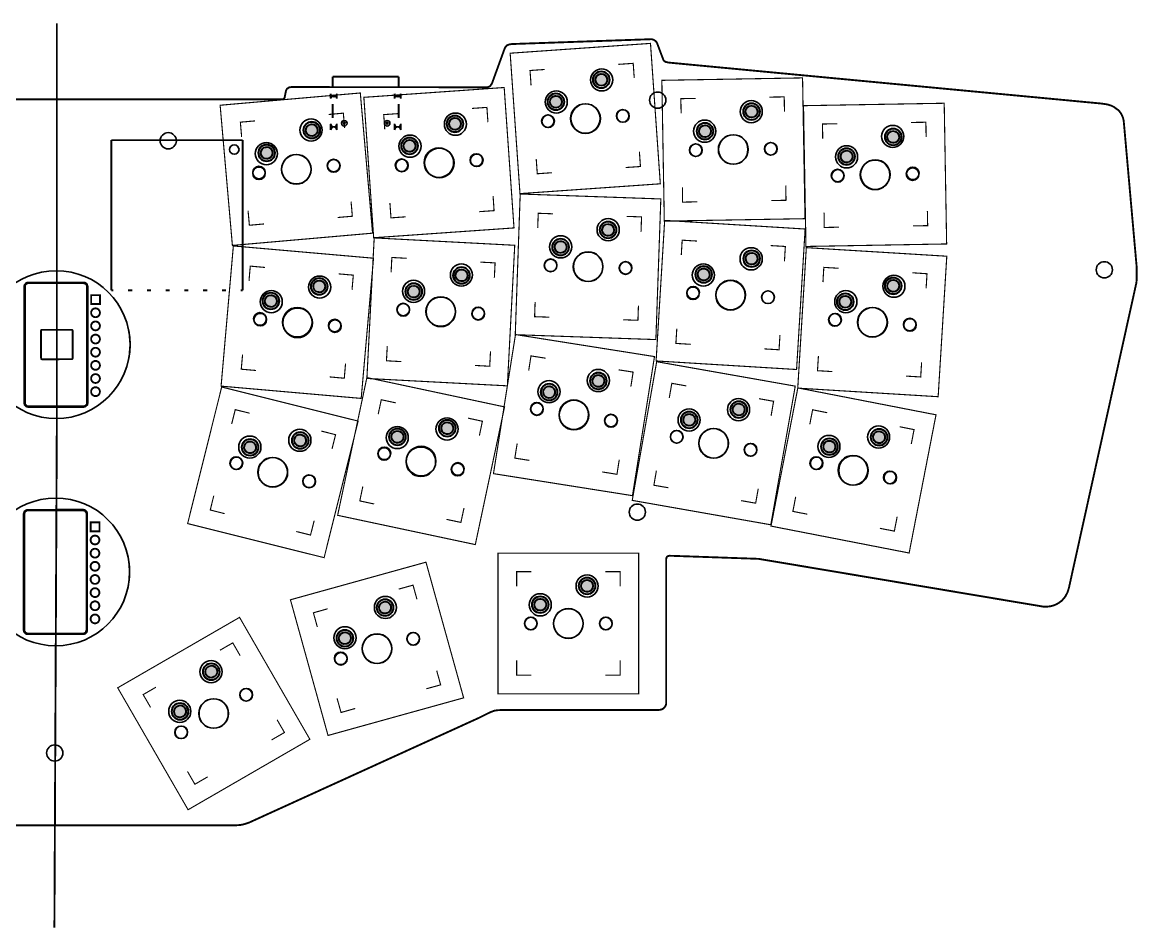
# Model space of a CAD drawing. Header units: millimetres. Extents: x 3 to 296, y 2 to 125.
# Drawn here: x 145.4 to 296.4, y 2 to 124.7 of the extents above; entities that cross this region are included whole.
import ezdxf

# ---------------------------------------------------------------- set-up
doc = ezdxf.new("R2010")
doc.units = ezdxf.units.MM
for name, color, linetype, true_color in [('BoardOutLine', 7, 'Continuous', 0xff00ff), ('BottomSolderMaskLayer', 7, 'Continuous', 0xaa00ff), ('Document', 7, 'Continuous', 0xffffff), ('Multi-Layer', 7, 'Continuous', 0xc0c0c0), ('TopSilkLayer', 7, 'Continuous', 0xffcc00), ('TopSolderMaskLayer', 7, 'Continuous', 0x800080)]:
    doc.layers.add(name, color=color, linetype=linetype, true_color=true_color)

msp = doc.modelspace()

# ---------------------------------------------------------------- hatches: boundary and pattern name
at = {"layer": 'BottomSolderMaskLayer'}
for points in [[(222.64, 116.88, 1), (224.95, 116.88, 1)], [(216.49, 113.9, 1), (218.79, 113.9, 1)], [(242.98, 112.57, 1), (245.28, 112.57, 1)], [(202.83, 110.91, 1), (205.13, 110.91, 1)], [(183.44, 110.06, 1), (185.74, 110.06, 1)], [(236.68, 109.92, 1), (238.98, 109.92, 1)], [(262.16, 109.14, 1), (264.46, 109.14, 1)], [(196.67, 107.93, 1), (198.98, 107.93, 1)], [(177.33, 106.97, 1), (179.63, 106.97, 1)], [(255.85, 106.49, 1), (258.16, 106.49, 1)], [(223.56, 96.56, 1), (225.86, 96.56, 1)], [(217.13, 94.24, 1), (219.43, 94.24, 1)], [(243, 92.67, 1), (245.3, 92.67, 1)], [(203.71, 90.41, 1), (206.01, 90.41, 1)], [(236.5, 90.53, 1), (238.8, 90.53, 1)], [(184.45, 88.91, 1), (186.75, 88.91, 1)], [(197.23, 88.21, 1), (199.54, 88.21, 1)], [(262.17, 88.99, 1), (264.47, 88.99, 1)], [(177.9, 86.94, 1), (180.2, 86.94, 1)], [(255.68, 86.84, 1), (257.98, 86.84, 1)], [(222.24, 76.12, 1), (224.55, 76.12, 1)], [(215.57, 74.61, 1), (217.88, 74.61, 1)], [(241.25, 72.25, 1), (243.55, 72.25, 1)], [(234.55, 70.85, 1), (236.85, 70.85, 1)], [(195.04, 68.55, 1), (197.34, 68.55, 1)], [(201.78, 69.72, 1), (204.08, 69.72, 1)], [(260.25, 68.51, 1), (262.55, 68.51, 1)], [(175.09, 67.14, 1), (177.39, 67.14, 1)], [(181.87, 68.07, 1), (184.17, 68.07, 1)], [(253.53, 67.23, 1), (255.83, 67.23, 1)], [(220.72, 48.39, 1), (223.02, 48.39, 1)], [(214.37, 45.85, 1), (216.67, 45.85, 1)], [(193.36, 45.45, 1), (195.66, 45.45, 1)], [(187.92, 41.31, 1), (190.22, 41.31, 1)], [(169.83, 36.78, 1), (172.13, 36.78, 1)], [(165.6, 31.41, 1), (167.9, 31.41, 1)]]:
    msp.add_hatch(color=256, dxfattribs=at).paths.add_polyline_path(points)
at = {"layer": 'Multi-Layer'}
for points in [[(222.69, 116.88, 1), (224.89, 116.88, 1)], [(216.54, 113.9, 1), (218.74, 113.9, 1)], [(243.03, 112.57, 1), (245.23, 112.57, 1)], [(202.88, 110.91, 1), (205.08, 110.91, 1)], [(183.49, 110.06, 1), (185.69, 110.06, 1)], [(236.73, 109.92, 1), (238.93, 109.92, 1)], [(196.73, 107.93, 1), (198.93, 107.93, 1)], [(262.21, 109.14, 1), (264.41, 109.14, 1)], [(177.38, 106.97, 1), (179.58, 106.97, 1)], [(255.9, 106.49, 1), (258.1, 106.49, 1)], [(223.61, 96.56, 1), (225.81, 96.56, 1)], [(217.18, 94.24, 1), (219.38, 94.24, 1)], [(243.05, 92.67, 1), (245.25, 92.67, 1)], [(203.76, 90.41, 1), (205.96, 90.41, 1)], [(236.55, 90.53, 1), (238.75, 90.53, 1)], [(184.5, 88.91, 1), (186.7, 88.91, 1)], [(197.29, 88.21, 1), (199.49, 88.21, 1)], [(262.22, 88.99, 1), (264.42, 88.99, 1)], [(177.95, 86.94, 1), (180.15, 86.94, 1)], [(255.73, 86.84, 1), (257.93, 86.84, 1)], [(222.29, 76.12, 1), (224.49, 76.12, 1)], [(215.63, 74.61, 1), (217.83, 74.61, 1)], [(241.3, 72.25, 1), (243.5, 72.25, 1)], [(234.6, 70.85, 1), (236.8, 70.85, 1)], [(195.09, 68.55, 1), (197.29, 68.55, 1)], [(201.83, 69.72, 1), (204.03, 69.72, 1)], [(260.3, 68.51, 1), (262.5, 68.51, 1)], [(175.14, 67.14, 1), (177.34, 67.14, 1)], [(181.92, 68.07, 1), (184.12, 68.07, 1)], [(253.58, 67.23, 1), (255.78, 67.23, 1)], [(220.77, 48.39, 1), (222.97, 48.39, 1)], [(214.42, 45.85, 1), (216.62, 45.85, 1)], [(193.41, 45.45, 1), (195.61, 45.45, 1)], [(187.97, 41.31, 1), (190.17, 41.31, 1)], [(169.88, 36.78, 1), (172.08, 36.78, 1)], [(165.65, 31.41, 1), (167.85, 31.41, 1)]]:
    msp.add_hatch(color=256, dxfattribs=at).paths.add_polyline_path(points)
at = {"layer": 'TopSolderMaskLayer'}
for points in [[(222.64, 116.88, 1), (224.95, 116.88, 1)], [(216.49, 113.9, 1), (218.79, 113.9, 1)], [(242.98, 112.57, 1), (245.28, 112.57, 1)], [(202.83, 110.91, 1), (205.13, 110.91, 1)], [(183.44, 110.06, 1), (185.74, 110.06, 1)], [(236.68, 109.92, 1), (238.98, 109.92, 1)], [(262.16, 109.14, 1), (264.46, 109.14, 1)], [(196.67, 107.93, 1), (198.98, 107.93, 1)], [(177.33, 106.97, 1), (179.63, 106.97, 1)], [(255.85, 106.49, 1), (258.16, 106.49, 1)], [(223.56, 96.56, 1), (225.86, 96.56, 1)], [(217.13, 94.24, 1), (219.43, 94.24, 1)], [(243, 92.67, 1), (245.3, 92.67, 1)], [(203.71, 90.41, 1), (206.01, 90.41, 1)], [(236.5, 90.53, 1), (238.8, 90.53, 1)], [(184.45, 88.91, 1), (186.75, 88.91, 1)], [(197.23, 88.21, 1), (199.54, 88.21, 1)], [(262.17, 88.99, 1), (264.47, 88.99, 1)], [(177.9, 86.94, 1), (180.2, 86.94, 1)], [(255.68, 86.84, 1), (257.98, 86.84, 1)], [(222.24, 76.12, 1), (224.55, 76.12, 1)], [(215.57, 74.61, 1), (217.88, 74.61, 1)], [(241.25, 72.25, 1), (243.55, 72.25, 1)], [(234.55, 70.85, 1), (236.85, 70.85, 1)], [(195.04, 68.55, 1), (197.34, 68.55, 1)], [(201.78, 69.72, 1), (204.08, 69.72, 1)], [(260.25, 68.51, 1), (262.55, 68.51, 1)], [(175.09, 67.14, 1), (177.39, 67.14, 1)], [(181.87, 68.07, 1), (184.17, 68.07, 1)], [(253.53, 67.23, 1), (255.83, 67.23, 1)], [(220.72, 48.39, 1), (223.02, 48.39, 1)], [(214.37, 45.85, 1), (216.67, 45.85, 1)], [(193.36, 45.45, 1), (195.66, 45.45, 1)], [(187.92, 41.31, 1), (190.22, 41.31, 1)], [(169.83, 36.78, 1), (172.13, 36.78, 1)], [(165.6, 31.41, 1), (167.9, 31.41, 1)]]:
    msp.add_hatch(color=256, dxfattribs=at).paths.add_polyline_path(points)

# ---------------------------------------------------------------- linework, layer by layer
at = {"layer": 'BoardOutLine', "const_width": 0.254}
msp.add_lwpolyline([(125.06, 15.99), (174.42, 16), (174.94, 16.04), (175.51, 16.16), (176.14, 16.38), (207.15, 30.5), (208.73, 31.28), (209.3, 31.5), (209.77, 31.57), (210.38, 31.6), (231.59, 31.6), (231.93, 31.66), (232.19, 31.79), (232.39, 32), (232.53, 32.25), (232.58, 32.49), (232.57, 51.99), (232.62, 52.23), (232.69, 52.33), (232.79, 52.41), (233.02, 52.47), (245.08, 52.05), (283.6, 45.59), (284.08, 45.57), (284.53, 45.62), (284.96, 45.72), (285.37, 45.88), (285.74, 46.09), (286.08, 46.34), (286.38, 46.65), (286.64, 46.99), (286.64, 46.99), (286.91, 47.51), (287.1, 48.1), (296.22, 89.31), (296.27, 89.69), (296.29, 91.42), (294.52, 111.37), (294.41, 111.78), (294.25, 112.15), (294.05, 112.48), (293.8, 112.76), (293.18, 113.21), (292.83, 113.38), (292.31, 113.54), (291.59, 113.65), (232.93, 119.2), (232.46, 119.3), (232.22, 119.51), (231.32, 121.89), (231.17, 122.09), (230.97, 122.24), (230.63, 122.37), (211.66, 121.71), (211.29, 121.65), (210.97, 121.5), (210.74, 121.2), (208.98, 116.36), (208.71, 115.99), (208.39, 115.86), (181.83, 115.89), (181.52, 115.85), (181.21, 115.63), (181.1, 115.4), (180.9, 114.4), (180.73, 114.24), (180.5, 114.22), (118.98, 114.22)], dxfattribs=at)
at = {"layer": 'BottomSolderMaskLayer'}
for points in [[(223.7, 117.67), (223.78, 117.68)], [(223.81, 116.08), (223.89, 116.09)], [(217.54, 114.69), (217.62, 114.7)], [(244.08, 113.36), (244.16, 113.36)], [(217.65, 113.1), (217.73, 113.11)], [(244.11, 111.77), (244.19, 111.77)], [(184.48, 110.85), (184.56, 110.86)], [(203.89, 111.7), (203.97, 111.71)], [(237.77, 110.71), (237.85, 110.71)], [(184.62, 109.26), (184.7, 109.27)], [(204, 110.11), (204.08, 110.12)], [(237.8, 109.12), (237.88, 109.12)], [(263.26, 109.93), (263.34, 109.94)], [(178.37, 107.76), (178.45, 107.77)], [(197.73, 108.73), (197.81, 108.73)], [(256.95, 107.28), (257.03, 107.28)], [(263.28, 108.34), (263.36, 108.34)], [(178.51, 106.18), (178.59, 106.18)], [(197.84, 107.13), (197.92, 107.14)], [(256.98, 105.69), (257.06, 105.69)], [(224.7, 97.35), (224.78, 97.35)], [(224.64, 95.76), (224.72, 95.76)], [(218.27, 95.04), (218.35, 95.03)], [(218.21, 93.44), (218.29, 93.44)], [(244.15, 93.47), (244.23, 93.47)], [(204.86, 91.21), (204.94, 91.21)], [(237.66, 91.32), (237.74, 91.32)], [(244.06, 91.88), (244.14, 91.87)], [(185.63, 89.71), (185.71, 89.7)], [(204.78, 89.62), (204.86, 89.61)], [(237.56, 89.73), (237.64, 89.73)], [(263.33, 89.79), (263.41, 89.78)], [(179.08, 87.73), (179.16, 87.73)], [(185.49, 88.12), (185.57, 88.12)], [(198.39, 89.01), (198.47, 89)], [(256.84, 87.64), (256.92, 87.64)], [(263.23, 88.2), (263.31, 88.19)], [(178.94, 86.15), (179.02, 86.14)], [(198.3, 87.41), (198.38, 87.41)], [(256.74, 86.05), (256.82, 86.04)], [(223.48, 76.92), (223.56, 76.9)], [(216.81, 75.4), (216.89, 75.39)], [(223.23, 75.34), (223.31, 75.33)], [(216.56, 73.82), (216.64, 73.81)], [(242.5, 73.05), (242.58, 73.03)], [(235.8, 71.65), (235.88, 71.63)], [(242.22, 71.47), (242.3, 71.46)], [(203.06, 70.51), (203.14, 70.49)], [(235.53, 70.08), (235.6, 70.06)], [(183.17, 68.85), (183.25, 68.83)], [(196.32, 69.34), (196.4, 69.33)], [(202.73, 68.95), (202.8, 68.93)], [(254.8, 68.02), (254.87, 68)], [(261.51, 69.3), (261.59, 69.29)], [(176.4, 67.92), (176.47, 67.9)], [(182.79, 67.3), (182.86, 67.29)], [(195.99, 67.78), (196.06, 67.77)], [(254.49, 66.45), (254.57, 66.44)], [(261.21, 67.73), (261.29, 67.72)], [(176.01, 66.38), (176.09, 66.36)], [(221.83, 49.18), (221.91, 49.18)], [(221.83, 47.59), (221.91, 47.59)], [(194.26, 46.21), (194.34, 46.23)], [(215.48, 46.64), (215.56, 46.64)], [(194.69, 44.67), (194.76, 44.69)], [(215.48, 45.05), (215.56, 45.05)], [(188.82, 42.07), (188.9, 42.09)], [(189.25, 40.53), (189.32, 40.55)], [(170.55, 37.46), (170.62, 37.5)], [(171.35, 36.07), (171.42, 36.11)], [(166.32, 32.08), (166.39, 32.12)], [(167.12, 30.7), (167.19, 30.74)]]:
    msp.add_lwpolyline(points, close=True, dxfattribs=at)
for centre in [(223.79, 116.88), (217.64, 113.9), (244.13, 112.57), (203.98, 110.91), (184.59, 110.06), (237.83, 109.92), (263.31, 109.14), (197.83, 107.93), (178.48, 106.97), (257, 106.49), (224.71, 96.56), (218.28, 94.24), (244.15, 92.67), (204.86, 90.41), (237.65, 90.53), (185.6, 88.91), (198.39, 88.21), (263.32, 88.99), (179.05, 86.94), (256.83, 86.84), (223.39, 76.12), (216.73, 74.61), (242.4, 72.25), (235.7, 70.85), (196.19, 68.55), (202.93, 69.72), (261.4, 68.51), (176.24, 67.14), (183.02, 68.07), (254.68, 67.23), (221.87, 48.39), (215.52, 45.85), (194.51, 45.45), (189.07, 41.31), (170.98, 36.78), (166.75, 31.41)]:
    msp.add_circle(centre, 1.15, dxfattribs=at)
for centre, start, end in [((223.76, 116.88), 454, 274), ((223.83, 116.88), 274, 454), ((217.6, 113.9), 454, 274), ((217.68, 113.9), 274, 454), ((244.09, 112.57), 451, 271), ((244.17, 112.57), 271, 451), ((184.55, 110.05), 455, 275), ((184.63, 110.06), 275, 455), ((203.94, 110.91), 454, 274), ((204.02, 110.91), 274, 454), ((237.79, 109.91), 451, 271), ((237.87, 109.92), 271, 451), ((263.27, 109.14), 451, 271), ((263.35, 109.14), 271, 451), ((178.44, 106.97), 455, 275), ((178.52, 106.98), 275, 455), ((197.79, 107.93), 454, 274), ((197.87, 107.94), 274, 454), ((256.96, 106.49), 451, 271), ((257.04, 106.49), 271, 451), ((224.67, 96.56), 448, 268), ((224.75, 96.55), 268, 448), ((218.24, 94.24), 448, 268), ((218.32, 94.24), 268, 448), ((244.11, 92.68), 446.5, 266.5), ((244.19, 92.67), 266.5, 446.5), ((204.82, 90.41), 447, 267), ((204.9, 90.41), 267, 447), ((237.61, 90.53), 446.5, 266.5), ((237.69, 90.52), 266.5, 446.5), ((185.56, 88.92), 445, 265), ((185.64, 88.91), 265, 445), ((263.28, 88.99), 446.5, 266.5), ((263.36, 88.99), 266.5, 446.5), ((179.01, 86.94), 445, 265), ((179.09, 86.93), 265, 445), ((198.35, 88.21), 447, 267), ((198.43, 88.21), 267, 447), ((256.79, 86.84), 446.5, 266.5), ((256.87, 86.84), 266.5, 446.5), ((223.36, 76.13), 441, 261), ((223.43, 76.12), 261, 441), ((216.69, 74.61), 441, 261), ((216.77, 74.6), 261, 441), ((242.36, 72.26), 440, 260), ((242.44, 72.25), 260, 440), ((235.66, 70.86), 440, 260), ((235.74, 70.85), 260, 440), ((202.89, 69.73), 438, 258), ((202.97, 69.71), 258, 438), ((182.98, 68.08), 436, 256), ((183.06, 68.06), 256, 436), ((196.15, 68.56), 438, 258), ((196.23, 68.55), 258, 438), ((254.64, 67.24), 439, 259), ((254.72, 67.22), 259, 439), ((261.36, 68.52), 439, 259), ((261.44, 68.5), 259, 439), ((176.2, 67.15), 436, 256), ((176.28, 67.13), 256, 436), ((221.83, 48.39), 450, 270), ((221.91, 48.39), 270, 450), ((194.47, 45.44), 465.5, 285.5), ((194.55, 45.46), 285.5, 465.5), ((215.48, 45.85), 450, 270), ((215.56, 45.85), 270, 450), ((189.03, 41.3), 465.5, 285.5), ((189.11, 41.32), 285.5, 465.5), ((170.95, 36.76), 480, 300), ((171.02, 36.8), 300, 480), ((166.72, 31.39), 480, 300), ((166.79, 31.43), 300, 480)]:
    msp.add_arc(centre, 0.798, start, end, dxfattribs=at)
at = {"layer": 'Document', "const_width": 0.15}
for points in [[(211.45, 120.47), (230.45, 121.8), (231.78, 102.8), (212.78, 101.47), (211.45, 120.47)], [(231.99, 116.8), (251.04, 117.13), (251.37, 98.08), (232.32, 97.75), (231.99, 116.8)], [(172.18, 113.43), (191.16, 115.09), (192.82, 96.12), (173.84, 94.46), (172.18, 113.43)], [(191.64, 114.5), (210.64, 115.83), (211.97, 96.83), (192.97, 95.5), (191.64, 114.5)], [(251.17, 113.37), (270.22, 113.7), (270.55, 94.66), (251.5, 94.32), (251.17, 113.37)], [(212.81, 101.42), (231.85, 100.75), (231.18, 81.72), (212.14, 82.38), (212.81, 101.42)], [(232.37, 97.85), (251.39, 96.68), (250.23, 77.67), (231.21, 78.83), (232.37, 97.85)], [(193.04, 95.48), (212.07, 94.48), (211.07, 75.46), (192.05, 76.46), (193.04, 95.48)], [(173.97, 94.39), (192.95, 92.73), (191.28, 73.76), (172.31, 75.42), (173.97, 94.39)], [(251.55, 94.16), (270.57, 93), (269.4, 73.99), (250.39, 75.15), (251.55, 94.16)], [(212.17, 82.4), (230.99, 79.42), (228.01, 60.6), (209.19, 63.58), (212.17, 82.4)], [(231.29, 78.73), (250.05, 75.42), (246.74, 56.66), (227.98, 59.96), (231.29, 78.73)], [(192.05, 76.58), (210.69, 72.61), (206.73, 53.98), (188.09, 57.94), (192.05, 76.58)], [(172.39, 75.3), (190.87, 70.69), (186.26, 52.21), (167.78, 56.82), (172.39, 75.3)], [(250.4, 75.18), (269.11, 71.54), (265.47, 52.84), (246.77, 56.48), (250.4, 75.18)], [(209.8, 52.83), (228.85, 52.83), (228.85, 33.78), (209.8, 33.78), (209.8, 52.83)], [(181.7, 46.51), (200.05, 51.6), (205.15, 33.24), (186.79, 28.15), (181.7, 46.51)], [(158.31, 34.6), (174.81, 44.13), (184.33, 27.63), (167.84, 18.1), (158.31, 34.6)]]:
    msp.add_lwpolyline(points, close=True, dxfattribs=at)
for points in [[(216.14, 118.27), (214.14, 118.13), (214.28, 116.13)], [(226.11, 118.96), (228.11, 119.1), (228.25, 117.11)], [(236.56, 114.35), (234.56, 114.32), (234.6, 112.32)], [(246.56, 114.53), (248.56, 114.56), (248.59, 112.56)], [(186.87, 112.18), (188.86, 112.36), (189.04, 110.37)], [(196.33, 112.3), (194.33, 112.16), (194.47, 110.16)], [(206.3, 113), (208.3, 113.14), (208.44, 111.14)], [(176.91, 111.31), (174.92, 111.14), (175.09, 109.15)], [(255.74, 110.92), (253.74, 110.89), (253.77, 108.89)], [(265.74, 111.1), (267.74, 111.13), (267.77, 109.13)], [(214.98, 106.16), (215.12, 104.16), (217.12, 104.3)], [(227.09, 105), (229.09, 105.14), (228.95, 107.13)], [(207.28, 99.03), (209.27, 99.17), (209.14, 101.16)], [(234.77, 102.32), (234.8, 100.32), (236.8, 100.36)], [(246.8, 100.53), (248.8, 100.57), (248.77, 102.57)], [(188.09, 98.24), (190.08, 98.41), (189.91, 100.4)], [(195.17, 100.19), (195.31, 98.19), (197.3, 98.33)], [(175.96, 99.18), (176.14, 97.19), (178.13, 97.37)], [(217.24, 98.74), (215.25, 98.81), (215.18, 96.81)], [(227.24, 98.39), (229.24, 98.32), (229.17, 96.32)], [(253.95, 98.89), (253.98, 96.89), (255.98, 96.93)], [(265.98, 97.1), (267.98, 97.14), (267.94, 99.14)], [(236.74, 95.05), (234.74, 95.17), (234.62, 93.18)], [(246.72, 94.44), (248.71, 94.32), (248.59, 92.32)], [(197.43, 92.72), (195.43, 92.83), (195.33, 90.83)], [(207.42, 92.2), (209.41, 92.1), (209.31, 90.1)], [(178.26, 91.48), (176.26, 91.66), (176.09, 89.67)], [(188.22, 90.61), (190.21, 90.44), (190.04, 88.45)], [(255.91, 91.37), (253.92, 91.49), (253.8, 89.49)], [(265.9, 90.76), (267.89, 90.63), (267.77, 88.64)], [(214.83, 86.81), (214.76, 84.82), (216.76, 84.75)], [(226.75, 84.4), (228.75, 84.33), (228.82, 86.33)], [(234.01, 83.19), (233.89, 81.2), (235.88, 81.08)], [(245.86, 80.46), (247.86, 80.34), (247.98, 82.34)], [(194.81, 80.84), (194.7, 78.85), (196.7, 78.74)], [(206.68, 78.22), (208.68, 78.11), (208.79, 80.11)], [(175.22, 79.7), (175.04, 77.71), (177.04, 77.54)], [(187, 76.67), (188.99, 76.49), (189.16, 78.48)], [(216.25, 79.2), (214.27, 79.51), (213.96, 77.53)], [(253.19, 79.51), (253.06, 77.51), (255.06, 77.39)], [(265.04, 76.78), (267.04, 76.66), (267.16, 78.66)], [(226.12, 77.63), (228.1, 77.32), (227.79, 75.34)], [(235.31, 75.45), (233.34, 75.8), (232.99, 73.83)], [(195.96, 73.16), (194, 73.58), (193.58, 71.62)], [(245.15, 73.72), (247.12, 73.37), (246.78, 71.4)], [(176.17, 71.76), (174.23, 72.24), (173.74, 70.3)], [(205.74, 71.09), (207.69, 70.67), (207.28, 68.71)], [(254.37, 71.83), (252.4, 72.22), (252.02, 70.25)], [(264.18, 69.93), (266.14, 69.54), (265.76, 67.58)], [(185.87, 69.34), (187.81, 68.85), (187.33, 66.91)], [(212.4, 67.66), (212.08, 65.68), (214.06, 65.37)], [(223.93, 63.81), (225.91, 63.49), (226.22, 65.47)], [(231.25, 63.98), (230.91, 62.01), (232.87, 61.67)], [(171.32, 60.6), (170.84, 58.66), (172.78, 58.17)], [(191.5, 61.84), (191.09, 59.89), (193.04, 59.47)], [(242.72, 59.93), (244.69, 59.58), (245.04, 61.55)], [(250.11, 60.44), (249.73, 58.47), (251.69, 58.09)], [(202.83, 57.39), (204.78, 56.98), (205.2, 58.93)], [(261.51, 56.18), (263.47, 55.8), (263.85, 57.76)], [(182.48, 55.75), (184.42, 55.27), (184.91, 57.21)], [(214.33, 50.31), (212.33, 50.31), (212.33, 48.31)], [(224.33, 50.31), (226.33, 50.31), (226.33, 48.31)], [(196.37, 47.96), (198.3, 48.49), (198.83, 46.57)], [(186.73, 45.29), (184.81, 44.75), (185.34, 42.83)], [(172.15, 39.68), (173.89, 40.68), (174.89, 38.95)], [(212.33, 38.31), (212.33, 36.31), (214.33, 36.31)], [(224.33, 36.31), (226.33, 36.31), (226.33, 38.31)], [(200.11, 34.47), (202.04, 35), (201.5, 36.93)], [(163.49, 34.68), (161.76, 33.68), (162.76, 31.95)], [(188.01, 33.19), (188.55, 31.26), (190.47, 31.8)], [(179.15, 27.55), (180.89, 28.55), (179.89, 30.28)], [(167.76, 23.28), (168.76, 21.55), (170.49, 22.55)]]:
    msp.add_lwpolyline(points, dxfattribs=at)
at = {"layer": 'Multi-Layer'}
for points in [[(223.7, 117.64), (223.78, 117.64)], [(223.81, 116.11), (223.89, 116.12)], [(217.55, 114.66), (217.62, 114.66)], [(244.08, 113.33), (244.16, 113.33)], [(217.65, 113.14), (217.73, 113.14)], [(244.11, 111.8), (244.18, 111.8)], [(184.48, 110.81), (184.56, 110.82)], [(203.89, 111.67), (203.97, 111.67)], [(237.78, 110.68), (237.85, 110.68)], [(184.62, 109.29), (184.69, 109.3)], [(204, 110.15), (204.07, 110.15)], [(237.8, 109.15), (237.88, 109.15)], [(263.26, 109.9), (263.33, 109.9)], [(178.38, 107.73), (178.45, 107.74)], [(197.73, 108.69), (197.81, 108.7)], [(256.95, 107.25), (257.03, 107.25)], [(263.28, 108.37), (263.36, 108.38)], [(178.51, 106.21), (178.59, 106.22)], [(197.84, 107.17), (197.92, 107.17)], [(256.98, 105.72), (257.06, 105.72)], [(224.7, 97.32), (224.78, 97.32)], [(224.65, 95.79), (224.72, 95.79)], [(218.27, 95), (218.34, 95)], [(218.21, 93.48), (218.29, 93.48)], [(244.15, 93.44), (244.23, 93.43)], [(204.86, 91.17), (204.94, 91.17)], [(237.66, 91.29), (237.74, 91.28)], [(244.06, 91.91), (244.14, 91.91)], [(185.63, 89.68), (185.7, 89.67)], [(204.78, 89.65), (204.86, 89.65)], [(237.57, 89.77), (237.64, 89.76)], [(263.33, 89.75), (263.41, 89.75)], [(179.08, 87.7), (179.16, 87.69)], [(185.5, 88.16), (185.57, 88.15)], [(198.39, 88.97), (198.46, 88.97)], [(256.84, 87.61), (256.91, 87.6)], [(263.24, 88.23), (263.31, 88.23)], [(178.95, 86.18), (179.02, 86.17)], [(198.31, 87.45), (198.38, 87.44)], [(256.75, 86.08), (256.82, 86.08)], [(223.48, 76.88), (223.55, 76.87)], [(216.81, 75.36), (216.88, 75.35)], [(223.24, 75.37), (223.31, 75.36)], [(216.57, 73.86), (216.64, 73.85)], [(242.49, 73.01), (242.57, 73)], [(235.8, 71.61), (235.87, 71.6)], [(242.23, 71.51), (242.3, 71.5)], [(203.05, 70.47), (203.13, 70.46)], [(235.53, 70.11), (235.61, 70.1)], [(183.17, 68.82), (183.24, 68.8)], [(196.31, 69.31), (196.39, 69.29)], [(202.74, 68.98), (202.81, 68.97)], [(254.79, 67.98), (254.87, 67.97)], [(261.51, 69.27), (261.58, 69.25)], [(176.39, 67.89), (176.46, 67.87)], [(182.8, 67.34), (182.87, 67.32)], [(196, 67.82), (196.07, 67.8)], [(254.5, 66.49), (254.57, 66.47)], [(261.22, 67.77), (261.29, 67.75)], [(176.02, 66.41), (176.09, 66.39)], [(221.83, 49.15), (221.91, 49.15)], [(221.83, 47.62), (221.91, 47.62)], [(194.27, 46.18), (194.34, 46.2)], [(215.48, 46.61), (215.56, 46.61)], [(194.68, 44.71), (194.75, 44.73)], [(215.48, 45.08), (215.56, 45.08)], [(188.83, 42.03), (188.9, 42.05)], [(189.24, 40.56), (189.31, 40.58)], [(170.57, 37.43), (170.63, 37.46)], [(171.33, 36.11), (171.4, 36.14)], [(166.34, 32.05), (166.41, 32.09)], [(167.1, 30.73), (167.17, 30.77)]]:
    msp.add_lwpolyline(points, close=True, dxfattribs=at)
for centre, radius in [((223.79, 116.88), 1.1), ((217.64, 113.9), 1.1), ((221.62, 111.63), 2), ((244.13, 112.57), 1.1), ((203.98, 110.91), 1.1), ((216.55, 111.28), 0.851), ((226.68, 111.99), 0.851), ((184.59, 110.06), 1.1), ((237.83, 109.92), 1.1), ((197.83, 107.93), 1.1), ((241.68, 107.44), 2), ((263.31, 109.14), 1.1), ((178.48, 106.97), 1.1), ((201.8, 105.66), 2), ((236.6, 107.35), 0.851), ((246.76, 107.53), 0.851), ((257, 106.49), 1.1), ((182.5, 104.78), 2), ((187.56, 105.22), 0.851), ((196.74, 105.31), 0.851), ((206.87, 106.02), 0.851), ((260.86, 104.01), 2), ((177.44, 104.33), 0.851), ((255.78, 103.92), 0.851), ((265.94, 104.1), 0.851), ((224.71, 96.56), 1.1), ((218.28, 94.24), 1.1), ((244.15, 92.67), 1.1), ((216.92, 91.74), 0.851), ((222, 91.57), 2), ((227.07, 91.39), 0.851), ((204.86, 90.41), 1.1), ((237.65, 90.53), 1.1), ((185.6, 88.91), 1.1), ((198.39, 88.21), 1.1), ((241.3, 87.76), 2), ((263.32, 88.99), 1.1), ((179.05, 86.94), 1.1), ((236.23, 88.07), 0.851), ((246.37, 87.45), 0.851), ((256.83, 86.84), 1.1), ((196.98, 85.74), 0.851), ((202.06, 85.47), 2), ((177.57, 84.52), 0.851), ((182.63, 84.07), 2), ((207.13, 85.21), 0.851), ((255.41, 84.38), 0.851), ((260.48, 84.07), 2), ((265.55, 83.76), 0.851), ((187.69, 83.63), 0.851), ((223.39, 76.12), 1.1), ((216.73, 74.61), 1.1), ((215.07, 72.3), 0.851), ((220.09, 71.5), 2), ((242.4, 72.25), 1.1), ((225.11, 70.71), 0.851), ((235.7, 70.85), 1.1), ((196.19, 68.55), 1.1), ((202.93, 69.72), 1.1), ((239.01, 67.69), 2), ((261.4, 68.51), 1.1), ((176.24, 67.14), 1.1), ((183.02, 68.07), 1.1), ((234.01, 68.57), 0.851), ((254.68, 67.23), 1.1), ((194.42, 66.33), 0.851), ((199.39, 65.28), 2), ((244.02, 66.81), 0.851), ((174.4, 64.98), 0.851), ((179.32, 63.75), 2), ((204.36, 64.22), 0.851), ((252.95, 64.98), 0.851), ((257.94, 64.01), 2), ((262.92, 63.04), 0.851), ((184.25, 62.53), 0.851), ((221.87, 48.39), 1.1), ((215.52, 45.85), 1.1), ((194.51, 45.45), 1.1), ((219.33, 43.31), 2), ((214.25, 43.31), 0.851), ((224.41, 43.31), 0.851), ((189.07, 41.31), 1.1), ((193.42, 39.88), 2), ((198.32, 41.24), 0.851), ((188.53, 38.52), 0.851), ((170.98, 36.78), 1.1), ((175.72, 33.66), 0.851), ((166.75, 31.41), 1.1), ((171.32, 31.12), 2), ((166.92, 28.58), 0.851)]:
    msp.add_circle(centre, radius, dxfattribs=at)
for centre, start, end in [((223.76, 116.88), 454, 274), ((223.83, 116.88), 274, 454), ((217.6, 113.9), 454, 274), ((217.68, 113.9), 274, 454), ((244.09, 112.57), 451, 271), ((244.17, 112.57), 271, 451), ((184.55, 110.05), 455, 275), ((184.62, 110.06), 275, 455), ((203.94, 110.91), 454, 274), ((204.02, 110.91), 274, 454), ((237.79, 109.91), 451, 271), ((237.87, 109.92), 271, 451), ((263.27, 109.14), 451, 271), ((263.35, 109.14), 271, 451), ((178.44, 106.97), 455, 275), ((178.52, 106.98), 275, 455), ((197.79, 107.93), 454, 274), ((197.86, 107.93), 274, 454), ((256.97, 106.49), 451, 271), ((257.04, 106.49), 271, 451), ((224.67, 96.56), 448, 268), ((224.75, 96.55), 268, 448), ((218.24, 94.24), 448, 268), ((218.32, 94.24), 268, 448), ((244.11, 92.67), 446.5, 266.5), ((244.18, 92.67), 266.5, 446.5), ((204.82, 90.41), 447, 267), ((204.9, 90.41), 267, 447), ((237.61, 90.53), 446.5, 266.5), ((237.69, 90.52), 266.5, 446.5), ((185.56, 88.92), 445, 265), ((185.64, 88.91), 265, 445), ((263.28, 88.99), 446.5, 266.5), ((263.36, 88.99), 266.5, 446.5), ((179.01, 86.94), 445, 265), ((179.09, 86.93), 265, 445), ((198.35, 88.21), 447, 267), ((198.42, 88.21), 267, 447), ((256.79, 86.84), 446.5, 266.5), ((256.87, 86.84), 266.5, 446.5), ((223.36, 76.13), 441, 261), ((223.43, 76.12), 261, 441), ((216.69, 74.61), 441, 261), ((216.76, 74.6), 261, 441), ((242.36, 72.26), 440, 260), ((242.44, 72.25), 260, 440), ((235.67, 70.86), 440, 260), ((235.74, 70.85), 260, 440), ((202.89, 69.73), 438, 258), ((202.97, 69.71), 258, 438), ((182.98, 68.08), 436, 256), ((183.05, 68.06), 256, 436), ((196.15, 68.56), 438, 258), ((196.23, 68.55), 258, 438), ((254.64, 67.24), 439, 259), ((254.72, 67.22), 259, 439), ((261.36, 68.52), 439, 259), ((261.44, 68.5), 259, 439), ((176.21, 67.15), 436, 256), ((176.28, 67.13), 256, 436), ((221.83, 48.39), 450, 270), ((221.91, 48.39), 270, 450), ((194.47, 45.44), 465.5, 285.5), ((194.55, 45.46), 285.5, 465.5), ((215.48, 45.85), 450, 270), ((215.56, 45.85), 270, 450), ((189.03, 41.3), 465.5, 285.5), ((189.11, 41.32), 285.5, 465.5), ((170.95, 36.77), 480, 300), ((171.02, 36.8), 300, 480), ((166.72, 31.39), 480, 300), ((166.79, 31.43), 300, 480)]:
    msp.add_arc(centre, 0.763, start, end, dxfattribs=at)
at = {"layer": 'TopSilkLayer', "const_width": 0.254}
for points in [[(150.07, 70.65), (150.07, 124.52)], [(187.42, 117.29), (187.42, 115.81)], [(196.36, 117.29), (187.42, 117.29)], [(196.36, 117.29), (196.36, 115.81)], [(187.15, 114.37), (187.15, 114.98)], [(187.15, 114.37), (187.15, 114.98)], [(187.98, 114.98), (187.98, 114.37)], [(187.98, 114.98), (187.98, 114.37)], [(195.8, 114.37), (195.8, 114.98)], [(195.8, 114.37), (195.8, 114.98)], [(196.62, 114.97), (196.62, 114.37)], [(196.62, 114.37), (196.62, 114.97)], [(196.63, 114.98), (196.63, 114.37)], [(196.63, 114.98), (196.63, 114.37)], [(187.42, 113.58), (187.42, 111.71)], [(196.36, 113.58), (196.36, 111.71)], [(187.17, 110.09), (187.17, 110.89)], [(187.17, 110.09), (187.17, 110.89)], [(187.97, 110.09), (187.97, 110.89)], [(187.97, 110.89), (187.97, 110.09)], [(187.98, 110.9), (187.98, 110.08)], [(187.98, 110.08), (187.98, 110.9)], [(195.8, 110.08), (195.8, 110.9)], [(195.8, 110.9), (195.8, 110.08)], [(195.82, 110.89), (195.82, 110.09)], [(195.82, 110.09), (195.82, 110.89)], [(196.62, 110.89), (196.62, 110.09)], [(196.62, 110.89), (196.62, 110.09)], [(196.63, 110.9), (196.63, 110.08)], [(196.63, 110.08), (196.63, 110.9)], [(157.46, 108.71), (175.24, 108.71)], [(157.46, 88.38), (157.46, 108.71)], [(175.24, 108.71), (175.24, 88.38)], [(157.73, 88.38), (157.46, 88.38)], [(160.27, 88.38), (159.72, 88.38)], [(162.81, 88.38), (162.26, 88.38)], [(165.35, 88.38), (164.8, 88.38)], [(167.89, 88.38), (167.34, 88.38)], [(170.43, 88.38), (169.88, 88.38)], [(172.97, 88.38), (172.42, 88.38)], [(175.24, 88.38), (174.96, 88.38)], [(150.07, 70.65), (149.74, 2.13)]]:
    msp.add_lwpolyline(points, dxfattribs=at)
for points in [[(187.15, 114.98), (187.15, 114.37), (187.15, 114.98)], [(187.17, 114.97), (187.17, 114.37), (187.17, 114.97)], [(187.97, 114.97), (187.97, 114.37), (187.97, 114.97)], [(187.98, 114.37), (187.98, 114.98), (187.98, 114.37)], [(195.8, 114.98), (195.8, 114.37), (195.8, 114.98)], [(195.82, 114.97), (195.82, 114.37), (195.82, 114.97)], [(196.63, 114.37), (196.63, 114.98), (196.63, 114.37)], [(187.15, 110.9), (187.15, 110.08), (187.15, 110.9)], [(187.15, 110.08), (187.15, 110.9), (187.15, 110.08)], [(196.63, 110.08), (196.63, 110.9), (196.63, 110.08)], [(154.25, 88.9), (154.25, 73.15), (154.2, 72.91), (153.94, 72.66), (153.7, 72.6), (146.2, 72.6), (145.96, 72.66), (145.71, 72.91), (145.65, 73.15), (145.65, 88.9), (145.71, 89.14), (145.96, 89.4), (146.2, 89.45), (153.7, 89.45), (153.94, 89.4), (154.13, 89.24), (154.25, 88.9)], [(153.7, 89.35), (146.14, 89.35), (145.93, 89.26), (145.78, 89.08), (145.75, 88.96), (145.75, 73.09), (145.84, 72.88), (146.03, 72.73), (146.14, 72.7), (153.76, 72.7), (153.98, 72.79), (154.12, 72.98), (154.15, 73.09), (154.15, 88.96), (154.12, 89.08), (153.98, 89.26), (153.7, 89.35)], [(155.91, 86.53), (154.71, 86.53), (154.71, 87.73), (155.91, 87.73), (155.91, 86.53)], [(155.73, 84.93), (155.61, 84.83), (155.46, 84.77), (155.31, 84.75), (155.15, 84.77), (155.01, 84.83), (154.88, 84.93), (154.79, 85.05), (154.73, 85.2), (154.71, 85.35), (154.73, 85.51), (154.79, 85.65), (154.88, 85.78), (155.01, 85.87), (155.15, 85.93), (155.31, 85.95), (155.46, 85.93), (155.61, 85.87), (155.73, 85.78), (155.82, 85.65), (155.88, 85.51), (155.91, 85.35), (155.88, 85.2), (155.82, 85.05), (155.73, 84.93)], [(152.14, 83.04), (152.22, 82.91), (152.22, 79.2), (152.14, 79.07), (148.07, 79.05), (147.94, 79.12), (147.92, 82.9), (147.99, 83.04), (152.14, 83.04)], [(154.79, 83.87), (154.88, 84), (155.01, 84.09), (155.15, 84.15), (155.31, 84.17), (155.46, 84.15), (155.61, 84.09), (155.73, 84), (155.82, 83.87), (155.88, 83.73), (155.91, 83.57), (155.88, 83.42), (155.82, 83.27), (155.73, 83.15), (155.61, 83.05), (155.46, 82.99), (155.31, 82.97), (155.15, 82.99), (155.01, 83.05), (154.88, 83.15), (154.79, 83.27), (154.73, 83.42), (154.71, 83.57), (154.73, 83.73), (154.79, 83.87)], [(154.71, 81.79), (154.73, 81.95), (154.79, 82.09), (154.88, 82.22), (155.01, 82.31), (155.15, 82.37), (155.31, 82.39), (155.46, 82.37), (155.61, 82.31), (155.73, 82.22), (155.82, 82.09), (155.88, 81.95), (155.91, 81.79), (155.88, 81.64), (155.82, 81.49), (155.73, 81.37), (155.61, 81.27), (155.46, 81.21), (155.31, 81.19), (155.15, 81.21), (155.01, 81.27), (154.88, 81.37), (154.79, 81.49), (154.73, 81.64), (154.71, 81.79)], [(155.31, 79.41), (155.15, 79.43), (155.01, 79.49), (154.88, 79.59), (154.79, 79.71), (154.73, 79.86), (154.71, 80.01), (154.73, 80.17), (154.79, 80.31), (154.88, 80.44), (155.01, 80.53), (155.15, 80.59), (155.31, 80.61), (155.46, 80.59), (155.61, 80.53), (155.73, 80.44), (155.82, 80.31), (155.88, 80.17), (155.91, 80.01), (155.88, 79.86), (155.82, 79.71), (155.73, 79.59), (155.61, 79.49), (155.46, 79.43), (155.31, 79.41)], [(155.01, 77.71), (154.88, 77.81), (154.79, 77.93), (154.73, 78.08), (154.71, 78.23), (154.73, 78.39), (154.79, 78.53), (154.88, 78.66), (155.01, 78.75), (155.15, 78.81), (155.31, 78.83), (155.46, 78.81), (155.61, 78.75), (155.73, 78.66), (155.82, 78.53), (155.88, 78.39), (155.91, 78.23), (155.88, 78.08), (155.82, 77.93), (155.73, 77.81), (155.61, 77.71), (155.46, 77.65), (155.31, 77.63), (155.15, 77.65), (155.01, 77.71)], [(155.73, 76.88), (155.82, 76.75), (155.88, 76.61), (155.91, 76.45), (155.88, 76.3), (155.82, 76.15), (155.73, 76.03), (155.61, 75.93), (155.46, 75.87), (155.31, 75.85), (155.15, 75.87), (155.01, 75.93), (154.88, 76.03), (154.79, 76.15), (154.73, 76.3), (154.71, 76.45), (154.73, 76.61), (154.79, 76.75), (154.88, 76.88), (155.01, 76.97), (155.15, 77.03), (155.31, 77.05), (155.46, 77.03), (155.61, 76.97), (155.73, 76.88)], [(155.82, 74.97), (155.88, 74.83), (155.91, 74.67), (155.88, 74.52), (155.82, 74.37), (155.73, 74.25), (155.61, 74.15), (155.46, 74.09), (155.31, 74.07), (155.15, 74.09), (155.01, 74.15), (154.88, 74.25), (154.79, 74.37), (154.73, 74.52), (154.71, 74.67), (154.73, 74.83), (154.79, 74.97), (154.88, 75.1), (155.01, 75.19), (155.15, 75.25), (155.31, 75.27), (155.46, 75.25), (155.61, 75.19), (155.73, 75.1), (155.82, 74.97)], [(146.01, 58.68), (153.63, 58.7), (153.87, 58.64), (154.13, 58.39), (154.18, 58.15), (154.18, 42.4), (154.13, 42.16), (153.87, 41.9), (153.63, 41.85), (146.13, 41.85), (145.89, 41.9), (145.64, 42.16), (145.58, 42.4), (145.58, 58.15), (145.7, 58.49), (146.01, 58.68)], [(154.08, 42.4), (154.08, 58.21), (154.05, 58.32), (153.91, 58.51), (153.69, 58.6), (146.07, 58.6), (145.96, 58.57), (145.77, 58.42), (145.68, 58.21), (145.68, 42.34), (145.71, 42.22), (145.86, 42.04), (146.07, 41.95), (153.69, 41.95), (153.91, 42.04), (153.99, 42.12), (154.08, 42.4)], [(155.84, 55.78), (154.64, 55.78), (154.64, 56.98), (155.84, 56.98), (155.84, 55.78)], [(154.94, 54.08), (154.81, 54.17), (154.72, 54.3), (154.66, 54.44), (154.64, 54.6), (154.66, 54.75), (154.72, 54.9), (154.81, 55.02), (154.94, 55.12), (155.08, 55.18), (155.24, 55.2), (155.39, 55.18), (155.54, 55.12), (155.66, 55.02), (155.75, 54.9), (155.81, 54.75), (155.84, 54.6), (155.81, 54.44), (155.75, 54.3), (155.66, 54.17), (155.54, 54.08), (155.39, 54.02), (155.24, 54), (155.08, 54.02), (154.94, 54.08)], [(154.72, 53.12), (154.81, 53.24), (154.94, 53.34), (155.08, 53.4), (155.24, 53.42), (155.39, 53.4), (155.54, 53.34), (155.66, 53.24), (155.75, 53.12), (155.81, 52.97), (155.84, 52.82), (155.81, 52.66), (155.75, 52.52), (155.66, 52.39), (155.54, 52.3), (155.39, 52.24), (155.24, 52.22), (155.08, 52.24), (154.94, 52.3), (154.81, 52.39), (154.72, 52.52), (154.66, 52.66), (154.64, 52.82), (154.66, 52.97), (154.72, 53.12)], [(155.75, 51.34), (155.81, 51.19), (155.84, 51.04), (155.81, 50.88), (155.75, 50.74), (155.66, 50.61), (155.54, 50.52), (155.39, 50.46), (155.24, 50.44), (155.08, 50.46), (154.94, 50.52), (154.81, 50.61), (154.72, 50.74), (154.66, 50.88), (154.64, 51.04), (154.66, 51.19), (154.72, 51.34), (154.81, 51.46), (154.94, 51.56), (155.08, 51.62), (155.24, 51.64), (155.39, 51.62), (155.54, 51.56), (155.66, 51.46), (155.75, 51.34)], [(155.84, 49.26), (155.81, 49.1), (155.75, 48.96), (155.66, 48.83), (155.54, 48.74), (155.39, 48.68), (155.24, 48.66), (155.08, 48.68), (154.94, 48.74), (154.81, 48.83), (154.72, 48.96), (154.66, 49.1), (154.64, 49.26), (154.66, 49.41), (154.72, 49.56), (154.81, 49.68), (154.94, 49.78), (155.08, 49.84), (155.24, 49.86), (155.39, 49.84), (155.54, 49.78), (155.66, 49.68), (155.75, 49.56), (155.81, 49.41), (155.84, 49.26)], [(155.81, 47.32), (155.75, 47.18), (155.66, 47.05), (155.54, 46.96), (155.39, 46.9), (155.24, 46.88), (155.08, 46.9), (154.94, 46.96), (154.81, 47.05), (154.72, 47.18), (154.66, 47.32), (154.64, 47.48), (154.66, 47.63), (154.72, 47.78), (154.81, 47.9), (154.94, 48), (155.08, 48.06), (155.24, 48.08), (155.39, 48.06), (155.54, 48), (155.66, 47.9), (155.75, 47.78), (155.81, 47.63), (155.84, 47.48), (155.81, 47.32)], [(155.66, 46.12), (155.75, 46), (155.81, 45.85), (155.84, 45.7), (155.81, 45.54), (155.75, 45.4), (155.66, 45.27), (155.54, 45.18), (155.39, 45.12), (155.24, 45.1), (155.08, 45.12), (154.94, 45.18), (154.81, 45.27), (154.72, 45.4), (154.66, 45.54), (154.64, 45.7), (154.66, 45.85), (154.72, 46), (154.81, 46.12), (154.94, 46.22), (155.08, 46.28), (155.24, 46.3), (155.39, 46.28), (155.54, 46.22), (155.66, 46.12)], [(154.72, 44.22), (154.81, 44.34), (154.94, 44.44), (155.08, 44.5), (155.24, 44.52), (155.39, 44.5), (155.54, 44.44), (155.66, 44.34), (155.75, 44.22), (155.81, 44.07), (155.84, 43.92), (155.81, 43.76), (155.75, 43.62), (155.66, 43.49), (155.54, 43.4), (155.39, 43.34), (155.24, 43.32), (155.08, 43.34), (154.94, 43.4), (154.81, 43.49), (154.72, 43.62), (154.66, 43.76), (154.64, 43.92), (154.66, 44.07), (154.72, 44.22)]]:
    msp.add_lwpolyline(points, close=True, dxfattribs=at)
at = {"layer": 'TopSilkLayer'}
for centre, radius in [((223.85, 116.86), 1.5), ((217.69, 113.88), 1.5), ((231.43, 114.12), 1.1), ((221.67, 111.62), 2), ((244.09, 112.57), 1.5), ((204.04, 110.87), 1.5), ((216.6, 111.26), 0.85), ((226.73, 111.97), 0.85), ((184.49, 110.07), 1.5), ((188.99, 110.99), 0.375), ((188.99, 110.99), 0.125), ((194.79, 110.99), 0.375), ((194.79, 110.99), 0.125), ((237.79, 109.92), 1.5), ((263.25, 109.21), 1.5), ((165.15, 108.62), 1.1), ((197.89, 107.89), 1.5), ((241.64, 107.44), 2), ((174.1, 107.43), 0.635), ((178.44, 106.88), 1.5), ((201.86, 105.62), 2), ((236.56, 107.35), 0.85), ((246.72, 107.53), 0.85), ((257, 106.45), 1.5), ((182.49, 104.75), 2), ((187.54, 105.28), 0.85), ((196.8, 105.27), 0.85), ((206.93, 105.98), 0.85), ((260.89, 104.05), 2), ((177.44, 104.22), 0.85), ((255.82, 103.87), 0.85), ((265.97, 104.22), 0.85), ((224.72, 96.59), 1.5), ((218.29, 94.27), 1.5), ((244.08, 92.65), 1.5), ((216.93, 91.78), 0.85), ((222.01, 91.6), 2), ((227.08, 91.43), 0.85), ((291.9, 91.16), 1.1), ((149.99, 81.04), 10), ((204.85, 90.46), 1.5), ((237.61, 90.45), 1.5), ((185.65, 88.82), 1.5), ((198.37, 88.26), 1.5), ((241.28, 87.71), 2), ((263.41, 88.94), 1.5), ((179.1, 86.84), 1.5), ((236.21, 87.98), 0.85), ((246.35, 87.45), 0.85), ((256.9, 86.85), 1.5), ((196.97, 85.79), 0.85), ((202.04, 85.52), 2), ((207.12, 85.26), 0.85), ((177.61, 84.42), 0.85), ((182.67, 83.98), 2), ((255.46, 84.41), 0.85), ((260.52, 84.05), 2), ((187.73, 83.54), 0.85), ((265.59, 83.7), 0.85), ((223.38, 76.18), 1.5), ((216.71, 74.67), 1.5), ((215.06, 72.36), 0.85), ((220.07, 71.56), 2), ((242.37, 72.24), 1.5), ((202.9, 69.62), 1.5), ((225.09, 70.77), 0.85), ((235.68, 70.84), 1.5), ((182.97, 68.1), 1.5), ((196.16, 68.46), 1.5), ((238.99, 67.67), 2), ((261.33, 68.54), 1.5), ((176.2, 67.17), 1.5), ((233.99, 68.56), 0.85), ((254.61, 67.26), 1.5), ((194.39, 66.24), 0.85), ((199.36, 65.18), 2), ((243.99, 66.79), 0.85), ((174.35, 65.01), 0.85), ((179.28, 63.78), 2), ((204.33, 64.13), 0.85), ((252.88, 65.01), 0.85), ((257.86, 64.04), 2), ((262.85, 63.07), 0.85), ((184.21, 62.55), 0.85), ((149.92, 50.28), 10), ((228.67, 58.37), 1.1), ((221.87, 48.37), 1.5), ((194.56, 45.47), 1.5), ((215.52, 45.83), 1.5), ((214.25, 43.29), 0.85), ((219.33, 43.29), 2), ((224.41, 43.29), 0.85), ((189.08, 41.37), 1.5), ((193.42, 39.91), 2), ((198.33, 41.22), 0.85), ((188.51, 38.59), 0.85), ((170.95, 36.78), 1.5), ((175.69, 33.65), 0.85), ((166.72, 31.41), 1.5), ((171.29, 31.12), 2), ((166.89, 28.57), 0.85), ((149.79, 25.78), 1.1)]:
    msp.add_circle(centre, radius, dxfattribs=at)
for centre, radius, start, end in [((187.57, 114.99), 0.417, 180.4472, 359.5528), ((187.57, 114.99), 0.417, 180.4472, 359.5528), ((187.57, 114.36), 0.417, 0.4472, 179.5528), ((187.57, 114.36), 0.417, 0.4472, 179.5528), ((187.57, 114.97), 0.4, 180, 0), ((196.22, 114.99), 0.417, 180.4472, 359.5528), ((196.22, 114.99), 0.417, 180.4472, 359.5528), ((196.22, 114.36), 0.417, 0.4472, 179.5528), ((196.22, 114.36), 0.417, 0.4472, 179.5528), ((196.22, 114.97), 0.4, 180, 0), ((187.57, 114.37), 0.4, 360, 180), ((196.22, 114.37), 0.4, 360, 180), ((187.57, 110.91), 0.417, 180.4472, 359.5528), ((187.57, 110.91), 0.417, 180.4472, 359.5528), ((187.57, 110.08), 0.417, 0.4472, 179.5528), ((187.57, 110.08), 0.417, 0.4472, 179.5528), ((187.57, 110.89), 0.4, 180, 360), ((187.57, 110.09), 0.4, 0, 180), ((196.22, 110.91), 0.417, 180.4472, 359.5528), ((196.22, 110.91), 0.417, 180.4472, 359.5528), ((196.22, 110.08), 0.417, 0.4472, 179.5528), ((196.22, 110.08), 0.417, 0.4472, 179.5528), ((196.22, 110.89), 0.4, 180, 360), ((196.22, 110.09), 0.4, 0, 180), ((149.99, 81.05), 10, 347.1614, 12.8386), ((149.92, 50.29), 10, 347.1614, 12.8386)]:
    msp.add_arc(centre, radius, start, end, dxfattribs=at)
at = {"layer": 'TopSolderMaskLayer'}
for points in [[(223.7, 117.67), (223.78, 117.68)], [(223.81, 116.08), (223.89, 116.09)], [(217.54, 114.69), (217.62, 114.7)], [(244.08, 113.36), (244.16, 113.36)], [(217.65, 113.1), (217.73, 113.11)], [(244.11, 111.77), (244.19, 111.77)], [(184.48, 110.85), (184.56, 110.86)], [(203.89, 111.7), (203.97, 111.71)], [(237.77, 110.71), (237.85, 110.71)], [(184.62, 109.26), (184.7, 109.27)], [(204, 110.11), (204.08, 110.12)], [(237.8, 109.12), (237.88, 109.12)], [(263.26, 109.93), (263.34, 109.94)], [(178.37, 107.76), (178.45, 107.77)], [(197.73, 108.73), (197.81, 108.73)], [(256.95, 107.28), (257.03, 107.28)], [(263.28, 108.34), (263.36, 108.34)], [(178.51, 106.18), (178.59, 106.18)], [(197.84, 107.13), (197.92, 107.14)], [(256.98, 105.69), (257.06, 105.69)], [(224.7, 97.35), (224.78, 97.35)], [(224.64, 95.76), (224.72, 95.76)], [(218.27, 95.04), (218.35, 95.03)], [(218.21, 93.44), (218.29, 93.44)], [(244.15, 93.47), (244.23, 93.47)], [(204.86, 91.21), (204.94, 91.21)], [(237.66, 91.32), (237.74, 91.32)], [(244.06, 91.88), (244.14, 91.87)], [(185.63, 89.71), (185.71, 89.7)], [(204.78, 89.62), (204.86, 89.61)], [(237.56, 89.73), (237.64, 89.73)], [(263.33, 89.79), (263.41, 89.78)], [(179.08, 87.73), (179.16, 87.73)], [(185.49, 88.12), (185.57, 88.12)], [(198.39, 89.01), (198.47, 89)], [(256.84, 87.64), (256.92, 87.64)], [(263.23, 88.2), (263.31, 88.19)], [(178.94, 86.15), (179.02, 86.14)], [(198.3, 87.41), (198.38, 87.41)], [(256.74, 86.05), (256.82, 86.04)], [(223.48, 76.92), (223.56, 76.9)], [(216.81, 75.4), (216.89, 75.39)], [(223.23, 75.34), (223.31, 75.33)], [(216.56, 73.82), (216.64, 73.81)], [(242.5, 73.05), (242.58, 73.03)], [(235.8, 71.65), (235.88, 71.63)], [(242.22, 71.47), (242.3, 71.46)], [(203.06, 70.51), (203.14, 70.49)], [(235.53, 70.08), (235.6, 70.06)], [(183.17, 68.85), (183.25, 68.83)], [(196.32, 69.34), (196.4, 69.33)], [(202.73, 68.95), (202.8, 68.93)], [(254.8, 68.02), (254.87, 68)], [(261.51, 69.3), (261.59, 69.29)], [(176.4, 67.92), (176.47, 67.9)], [(182.79, 67.3), (182.86, 67.29)], [(195.99, 67.78), (196.06, 67.77)], [(254.49, 66.45), (254.57, 66.44)], [(261.21, 67.73), (261.29, 67.72)], [(176.01, 66.38), (176.09, 66.36)], [(221.83, 49.18), (221.91, 49.18)], [(221.83, 47.59), (221.91, 47.59)], [(194.26, 46.21), (194.34, 46.23)], [(215.48, 46.64), (215.56, 46.64)], [(194.69, 44.67), (194.76, 44.69)], [(215.48, 45.05), (215.56, 45.05)], [(188.82, 42.07), (188.9, 42.09)], [(189.25, 40.53), (189.32, 40.55)], [(170.55, 37.46), (170.62, 37.5)], [(171.35, 36.07), (171.42, 36.11)], [(166.32, 32.08), (166.39, 32.12)], [(167.12, 30.7), (167.19, 30.74)]]:
    msp.add_lwpolyline(points, close=True, dxfattribs=at)
for centre in [(223.79, 116.88), (217.64, 113.9), (244.13, 112.57), (203.98, 110.91), (184.59, 110.06), (237.83, 109.92), (263.31, 109.14), (197.83, 107.93), (178.48, 106.97), (257, 106.49), (224.71, 96.56), (218.28, 94.24), (244.15, 92.67), (204.86, 90.41), (237.65, 90.53), (185.6, 88.91), (198.39, 88.21), (263.32, 88.99), (179.05, 86.94), (256.83, 86.84), (223.39, 76.12), (216.73, 74.61), (242.4, 72.25), (235.7, 70.85), (196.19, 68.55), (202.93, 69.72), (261.4, 68.51), (176.24, 67.14), (183.02, 68.07), (254.68, 67.23), (221.87, 48.39), (215.52, 45.85), (194.51, 45.45), (189.07, 41.31), (170.98, 36.78), (166.75, 31.41)]:
    msp.add_circle(centre, 1.15, dxfattribs=at)
for centre, start, end in [((223.76, 116.88), 454, 274), ((223.83, 116.88), 274, 454), ((217.6, 113.9), 454, 274), ((217.68, 113.9), 274, 454), ((244.09, 112.57), 451, 271), ((244.17, 112.57), 271, 451), ((184.55, 110.05), 455, 275), ((184.63, 110.06), 275, 455), ((203.94, 110.91), 454, 274), ((204.02, 110.91), 274, 454), ((237.79, 109.91), 451, 271), ((237.87, 109.92), 271, 451), ((263.27, 109.14), 451, 271), ((263.35, 109.14), 271, 451), ((178.44, 106.97), 455, 275), ((178.52, 106.98), 275, 455), ((197.79, 107.93), 454, 274), ((197.87, 107.94), 274, 454), ((256.96, 106.49), 451, 271), ((257.04, 106.49), 271, 451), ((224.67, 96.56), 448, 268), ((224.75, 96.55), 268, 448), ((218.24, 94.24), 448, 268), ((218.32, 94.24), 268, 448), ((244.11, 92.68), 446.5, 266.5), ((244.19, 92.67), 266.5, 446.5), ((204.82, 90.41), 447, 267), ((204.9, 90.41), 267, 447), ((237.61, 90.53), 446.5, 266.5), ((237.69, 90.52), 266.5, 446.5), ((185.56, 88.92), 445, 265), ((185.64, 88.91), 265, 445), ((263.28, 88.99), 446.5, 266.5), ((263.36, 88.99), 266.5, 446.5), ((179.01, 86.94), 445, 265), ((179.09, 86.93), 265, 445), ((198.35, 88.21), 447, 267), ((198.43, 88.21), 267, 447), ((256.79, 86.84), 446.5, 266.5), ((256.87, 86.84), 266.5, 446.5), ((223.36, 76.13), 441, 261), ((223.43, 76.12), 261, 441), ((216.69, 74.61), 441, 261), ((216.77, 74.6), 261, 441), ((242.36, 72.26), 440, 260), ((242.44, 72.25), 260, 440), ((235.66, 70.86), 440, 260), ((235.74, 70.85), 260, 440), ((202.89, 69.73), 438, 258), ((202.97, 69.71), 258, 438), ((182.98, 68.08), 436, 256), ((183.06, 68.06), 256, 436), ((196.15, 68.56), 438, 258), ((196.23, 68.55), 258, 438), ((254.64, 67.24), 439, 259), ((254.72, 67.22), 259, 439), ((261.36, 68.52), 439, 259), ((261.44, 68.5), 259, 439), ((176.2, 67.15), 436, 256), ((176.28, 67.13), 256, 436), ((221.83, 48.39), 450, 270), ((221.91, 48.39), 270, 450), ((194.47, 45.44), 465.5, 285.5), ((194.55, 45.46), 285.5, 465.5), ((215.48, 45.85), 450, 270), ((215.56, 45.85), 270, 450), ((189.03, 41.3), 465.5, 285.5), ((189.11, 41.32), 285.5, 465.5), ((170.95, 36.76), 480, 300), ((171.02, 36.8), 300, 480), ((166.72, 31.39), 480, 300), ((166.79, 31.43), 300, 480)]:
    msp.add_arc(centre, 0.798, start, end, dxfattribs=at)

doc.saveas('drawing.dxf')
